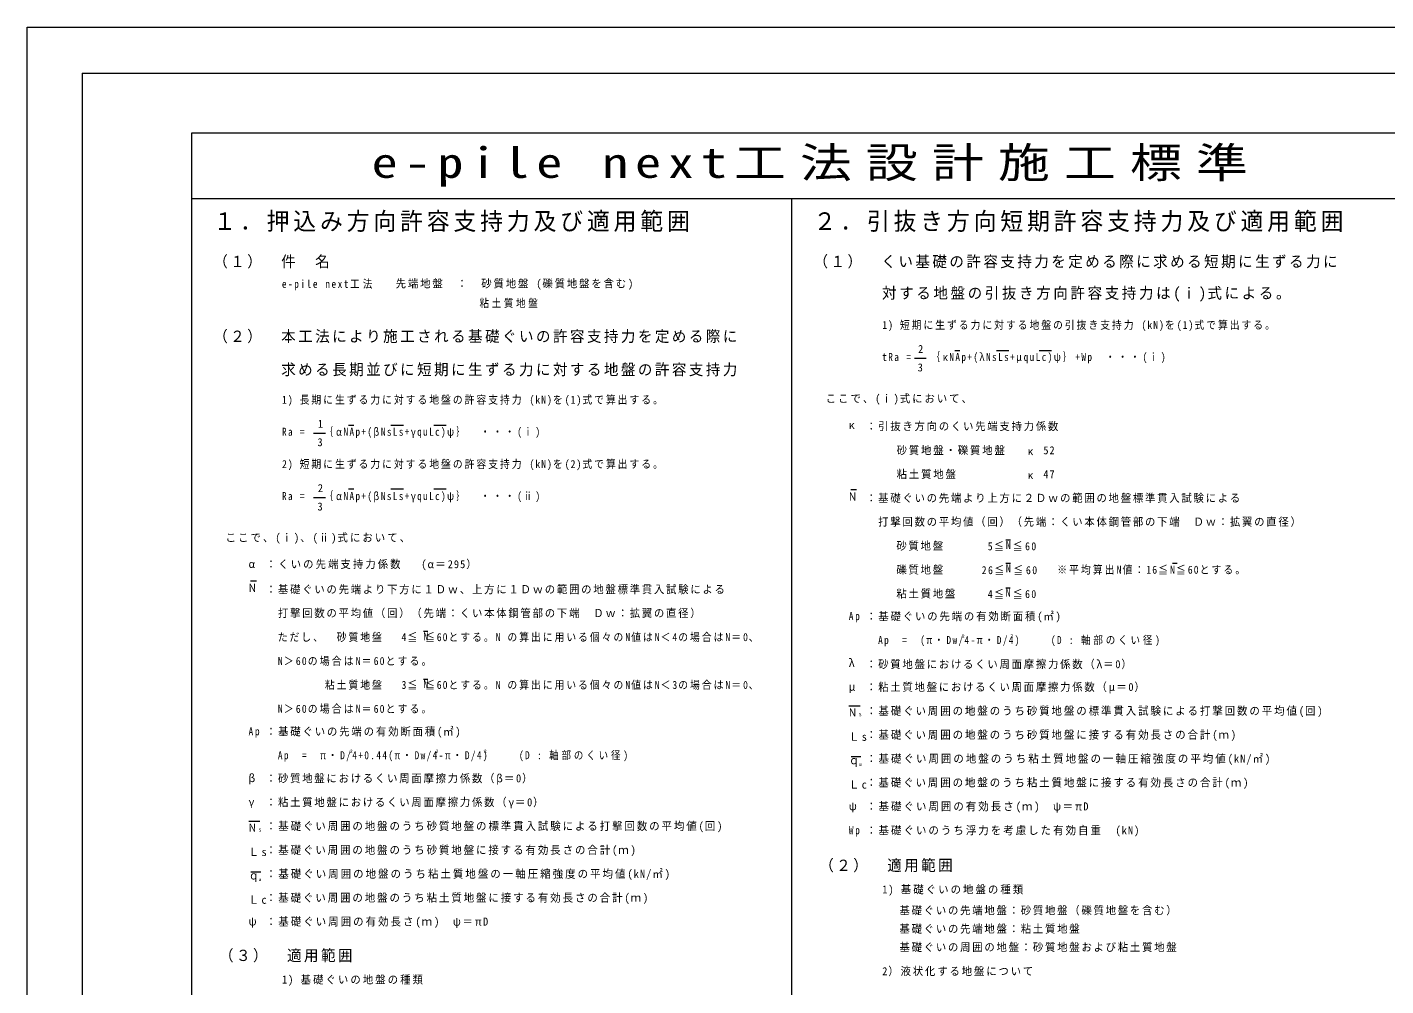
# Model space of a CAD drawing. Units: millimetres, scale not verified. Extents: x -297 to 297, y -210 to 210.
# Drawn here: x -297 to -1.3, y 1.3 to 210 of the extents above; entities that cross this region are included whole.
import ezdxf
from ezdxf.enums import TextEntityAlignment as Align

# ---------------------------------------------------------------- set-up
doc = ezdxf.new("R2010")
doc.units = ezdxf.units.MM
doc.header["$LTSCALE"] = 0.5
for name, color, linetype, lineweight in [('0-2_DEFPOINTS', 1, 'Continuous', 18), ('0-7_WAKU', 7, 'Continuous', 18), ('8-8', 7, 'Continuous', 18), ('8-E', 7, 'Continuous', 9)]:
    doc.layers.add(name, color=color, linetype=linetype, lineweight=lineweight)
doc.styles.add('ＭＳ ゴシック', font='')
doc.styles.get('ＭＳ ゴシック').set_extended_font_data('MS Gothic')

msp = doc.modelspace()

# ---------------------------------------------------------------- linework, layer by layer
at = {"layer": '0-2_DEFPOINTS'}
msp.add_lwpolyline([(-297, -210), (-297, 210), (297, 210), (297, -210)], close=True, dxfattribs=at)
at = {"layer": '0-7_WAKU'}
for q in [(285, 200), (-285, -200)]:
    msp.add_line((-285, 200), q, dxfattribs=at)
at = {"layer": '8-8', "color": 3}
for p, q in [((261.25, 186.9136), (-261.25, 186.9136)), ((-261.25, 186.9136), (-261.25, -169.9136)), ((261.25, 172.6636), (-261.25, 172.6636)), ((-130.625, -169.9136), (-130.625, 172.6636))]:
    msp.add_line(p, q, dxfattribs=at)
at = {"layer": '8-E'}
for p, q in [((-95.1314, 139.6128), (-94.0317, 139.6128)), ((-86.0734, 139.6128), (-83.3371, 139.6128)), ((-76.7648, 139.6128), (-74.0547, 139.6128)), ((-103.9004, 137.9313), (-101.3566, 137.9313)), ((-234.653, 121.6535), (-232.1092, 121.6535)), ((-227.0397, 123.335), (-225.94, 123.335)), ((-217.8359, 123.335), (-215.0996, 123.335)), ((-208.5273, 123.335), (-205.8172, 123.335)), ((-227.0397, 109.4804), (-225.94, 109.4804)), ((-217.8359, 109.4804), (-215.0996, 109.4804)), ((-208.5273, 109.4804), (-205.8172, 109.4804)), ((-234.653, 107.6535), (-232.1092, 107.6535)), ((-117.7467, 109.3668), (-116.4971, 109.3668)), ((-84.0072, 98.3919), (-83.0337, 98.3919)), ((-84.0072, 93.3286), (-83.0337, 93.3286)), ((-47.7312, 93.3286), (-46.7577, 93.3286)), ((-248.3717, 89.489), (-247.1221, 89.489)), ((-84.0394, 87.9919), (-83.0659, 87.9919)), ((-210.7604, 78.5141), (-209.7869, 78.5141)), ((-210.7604, 68.1141), (-209.7869, 68.1141)), ((-118.165, 62.2639), (-115.7452, 62.2639)), ((-117.7136, 51.2157), (-115.5568, 51.2157)), ((-248.79, 37.1861), (-246.3702, 37.1861)), ((-248.3386, 26.1379), (-246.1818, 26.1379))]:
    msp.add_line(p, q, dxfattribs=at)

# ---------------------------------------------------------------- texts
at = {"layer": '8-8', "attachment_point": 7, "style": 'ＭＳ ゴシック'}
for s, insert, char_height in [('\\T1.27;\\W1.25;e-pile\\~next工法設計施工標準', (-222.0372, 175.2987), 6.635), ('\\T1.17;\\W0.95;１．押込み方向許容支持力及び適用範囲', (-256.5, 165.4143), 3.831), ('\\T1.17;\\W0.95;２．引抜き方向短期許容支持力及び適用範囲', (-125.875, 165.4143), 3.831), ('\\T1.17;\\W0.95;（１）\u3000件\u3000名', (-256.5, 157.4636), 2.438), ('\\T1.17;\\W0.95;（１）\u3000くい基礎の許容支持力を定める際に求める短期に生ずる力に', (-125.875, 157.4636), 2.438), ('\\T1.34;\\W0.85;e-pile\\~next工法', (-241.5662, 152.7461), 1.741), ('\\T1.18;\\W0.95;先端地盤\u3000：\u3000砂質地盤\\~(礫質地盤を含む)', (-216.8045, 152.8611), 1.741), ('\\T1.28;\\W0.85;\\~\\~\\~\\~\\~\\~\\~\\~\\~\\~\\~\u3000\\~粘土質地盤', (-216.68, 148.8461), 1.741), ('\\T1.18;\\W0.95;\u3000\u3000\u3000\u3000対する地盤の引抜き方向許容支持力は(ⅰ)式による。', (-125.875, 150.265), 2.438), ('\\T1.2;\\W0.9;1)\\~短期に生ずる力に対する地盤の引抜き支持力\\~(kN)を(1)式で算出する。', (-110.9183, 143.8409), 1.741), ('\\T1.17;\\W0.95;（２）\u3000本工法により施工される基礎ぐいの許容支持力を定める際に', (-256.5, 141.1858), 2.438), ('\\T1.3;\\W0.85;tRa\\~=\\~\\~\\~｛κNAp+(λNsLs+μquLc)ψ｝+Wp\\~\\~・・・(ⅰ)', (-110.9183, 136.8409), 1.741), ('\\T1.17;\\W0.95;\u3000\u3000\u3000\u3000求める長期並びに短期に生ずる力に対する地盤の許容支持力', (-256.5, 133.9872), 2.438), ('\\T1.19;\\W0.95;ここで、(ⅰ)式において、', (-123.1935, 127.8311), 1.741), ('\\T1.2;\\W0.9;1)\\~長期に生ずる力に対する地盤の許容支持力\\~(kN)を(1)式で算出する。', (-241.5433, 127.5632), 1.741), ('\\T1.29;\\W0.85;Ra\\~=\\~\\~\\~｛αNAp+(βNsLs+γquLc)ψ｝\\~\\~・・・(ⅰ)', (-241.5433, 120.5632), 1.741), ('\\T1.2;\\W0.9;2)\\~短期に生ずる力に対する地盤の許容支持力\\~(kN)を(2)式で算出する。', (-241.5433, 113.5632), 1.741), ('\\T1.29;\\W0.85;Ra\\~=\\~\\~\\~｛αNAp+(βNsLs+γquLc)ψ｝\\~\\~・・・(ⅱ)', (-241.5433, 106.5632), 1.741), ('\\T1.2;\\W0.95;ここで、(ⅰ)、(ⅱ)式において、', (-253.8185, 97.5533), 1.741), ('\\T1.17;\\W0.95;（２）\u3000適用範囲', (-124.6169, 26.0263), 2.438), ('\\T1.2;\\W0.95;1)\\~基礎ぐいの地盤の種類', (-110.9183, 20.9658), 1.741), ('\\T1.17;\\W0.95;基礎ぐいの先端地盤：砂質地盤（礫質地盤を含む）', (-107.1674, 16.6489), 1.741), ('\\T1.17;\\W0.95;基礎ぐいの先端地盤：粘土質地盤', (-107.1674, 12.6602), 1.741), ('\\T1.17;\\W0.95;（３）\u3000適用範囲', (-255.2419, 6.4113), 2.438), ('\\T1.17;\\W0.95;基礎ぐいの周囲の地盤：砂質地盤および粘土質地盤', (-107.1674, 8.6602), 1.741), ('\\T1.2;\\W0.95;1)\\~基礎ぐいの地盤の種類', (-241.5433, 1.3509), 1.741), ('\\T1.18;\\W0.95;2）液状化する地盤について', (-110.9183, 3.4063), 1.741)]:
    msp.add_mtext(s, dxfattribs=dict(at, insert=insert, char_height=char_height))
at = {"layer": '8-E', "style": 'ＭＳ ゴシック', "width": 0.95}
for s, height, p in [('2', 1.741, (-103.119, 138.5574)), ('3', 1.741, (-103.1993, 134.5451)), ('1', 1.741, (-233.744, 122.2796)), ('κ', 1.76, (-118.1958, 122.0277)), ('3', 1.741, (-233.8243, 118.2673)), ('2', 1.741, (-233.744, 108.2796)), ('3', 1.741, (-233.8243, 104.2673)), ('Ν', 1.76, (-118.1958, 106.4277)), ('N', 1.741, (-84.0444, 95.9023)), ('α', 1.76, (-248.8208, 91.75)), ('N', 1.741, (-84.0444, 90.839)), ('Ν', 1.76, (-248.8208, 86.55)), ('N', 1.741, (-84.0766, 85.5023)), ('N', 1.741, (-210.7976, 76.0245)), ('λ', 1.76, (-118.1958, 70.2277)), ('N', 1.741, (-210.7976, 65.6245)), ('μ', 1.76, (-118.1958, 65.0277)), ('Ν', 1.76, (-118.1958, 59.4277)), ('ｑ', 1.76, (-118.1958, 49.0277)), ('β', 1.76, (-248.8208, 45.15)), ('γ', 1.76, (-248.8208, 39.95)), ('ψ', 1.76, (-118.1958, 39.0277)), ('Ν', 1.76, (-248.8208, 34.35)), ('ｑ', 1.76, (-248.8208, 23.95)), ('ψ', 1.76, (-248.8208, 13.95))]:
    msp.add_text(s, height=height, dxfattribs=at).set_placement(p, align=Align.BOTTOM_LEFT)
at = {"layer": '8-E', "style": 'ＭＳ ゴシック'}
for s, p in [('2', (-93.5421, 76.8804)), ('2', (-83.0085, 76.8977)), ('S', (-115.9915, 59.7853)), ('2', (-226.7297, 51.8034)), ('2', (-208.0975, 51.8026)), ('2', (-197.5639, 51.8199)), ('u', (-115.9872, 48.976)), ('S', (-246.6165, 34.6541)), ('u', (-246.6122, 23.8982))]:
    msp.add_text(s, height=0.7331, dxfattribs=at).set_placement(p, align=Align.BOTTOM_LEFT)
at = {"layer": '8-E', "attachment_point": 7, "style": 'ＭＳ ゴシック'}
for s, insert, char_height in [('\\T1.17;\\W0.95;：引抜き方向のくい先端支持力係数', (-114.4413, 122.0527), 1.741), ('\\T1.18;\\W0.95;\u3000\u3000砂質地盤・礫質地盤\u3000\u3000\u300052', (-113.1199, 116.8277), 1.741), ('\\T1.24;\\W0.9;\\~κ', (-80.5976, 116.8277), 1.76), ('\\T1.18;\\W0.95;\u3000\u3000粘土質地盤\u3000\u3000\u3000\u3000\u3000\u3000\u300047', (-113.1199, 111.6277), 1.741), ('\\T1.24;\\W0.9;\\~κ', (-80.5976, 111.6277), 1.76), ('\\T1.17;\\W0.95;：基礎ぐいの先端より上方に２Ｄｗの範囲の地盤標準貫入試験による', (-114.4413, 106.4277), 1.741), ('\\T1.17;\\W0.95;\\~打撃回数の平均値（回）（先端：くい本体鋼管部の下端\u3000Ｄｗ：拡翼の直径）', (-113.1199, 101.2277), 1.741), ('\\T1.17;\\W0.95;\u3000\u3000砂質地盤', (-113.1199, 96.0277), 1.741), ('\\T1.27;\\W0.9;5≦\\~≦60', (-87.9546, 96.0277), 1.741), ('\\T1.2;\\W0.95;：くいの先端支持力係数\u3000\\~(α＝295）', (-245.0663, 91.775), 1.741), ('\\T1.17;\\W0.95;\u3000\u3000礫質地盤', (-113.1199, 90.8277), 1.741), ('\\T1.29;\\W0.9;26≦\\~≦60', (-89.2745, 90.8277), 1.741), ('\\T1.21;\\W0.9;※平均算出N値：16≦N≦60とする。', (-72.8445, 90.8277), 1.741), ('\\T1.17;\\W0.95;：基礎ぐいの先端より下方に１Ｄｗ、上方に１Ｄｗの範囲の地盤標準貫入試験による', (-245.0663, 86.55), 1.741), ('\\T1.17;\\W0.95;\u3000\u3000粘土質地盤\u3000', (-113.1199, 85.6277), 1.741), ('\\T1.27;\\W0.9;4≦\\~≦60', (-87.9546, 85.6277), 1.741), ('\\T1.17;\\W0.95;\\~打撃回数の平均値（回）（先端：くい本体鋼管部の下端\u3000Ｄｗ：拡翼の直径）', (-243.7449, 81.35), 1.741), ('\\T1.18;\\W0.95;：基礎ぐいの先端の有効断面積(㎡)', (-114.4413, 80.4277), 1.741), ('\\T1.37;\\W0.85;Ap', (-118.1958, 80.4277), 1.76), ('\\T1.2;\\W0.9;\\~ただし、\u3000砂質地盤\u3000\\~4≦\\~≦60とする。N\\~の算出に用いる個々のN値はN＜4の場合はN＝0､', (-243.7449, 76.15), 1.741), ('\\T1.3;\\W0.85;\\~Ap\\~\\~=\\~\\~(π・Dw/4-π・D/4)\\~\\~\\~\\~\\~(D\\~:\\~軸部のくい径)', (-113.1199, 75.2277), 1.741), ('\\T1.22;\\W0.9;\\~N＞60の場合はN＝60とする。', (-243.7449, 70.95), 1.741), ('\\T1.17;\\W0.95;：砂質地盤におけるくい周面摩擦力係数（λ＝0）', (-114.4413, 70.2277), 1.741), ('\\T1.2;\\W0.9;\\~\u3000\u3000\u3000\u3000粘土質地盤\u3000\\~3≦\\~≦60とする。N\\~の算出に用いる個々のN値はN＜3の場合はN＝0､', (-243.7449, 65.75), 1.741), ('\\T1.17;\\W0.95;：粘土質地盤におけるくい周面摩擦力係数（μ＝0）', (-114.4413, 65.0277), 1.741), ('\\T1.22;\\W0.9;\\~N＞60の場合はN＝60とする。', (-243.7449, 60.55), 1.741), ('\\T1.18;\\W0.95;：基礎ぐい周囲の地盤のうち砂質地盤の標準貫入試験による打撃回数の平均値(回)', (-114.4413, 59.8277), 1.76), ('\\T1.37;\\W0.85;Ap', (-248.8208, 55.35), 1.76), ('\\T1.18;\\W0.95;：基礎ぐいの先端の有効断面積(㎡)', (-245.0663, 55.35), 1.741), ('\\T1.23;\\W0.95;Ｌs', (-118.1958, 54.6277), 1.76), ('\\T1.18;\\W0.95;：基礎ぐい周囲の地盤のうち砂質地盤に接する有効長さの合計(ｍ)', (-114.4413, 54.6277), 1.76), ('\\T1.3;\\W0.85;\\~Ap\\~\\~=\\~\\~π・D/4+0.44(π・Dw/4-π・D/4)\\~\\~\\~\\~\\~(D\\~:\\~軸部のくい径)', (-243.7449, 50.15), 1.741), ('\\T1.19;\\W0.95;：基礎ぐい周囲の地盤のうち粘土質地盤の一軸圧縮強度の平均値(kN/㎡)', (-114.4413, 49.4277), 1.76), ('\\T1.17;\\W0.95;：砂質地盤におけるくい周面摩擦力係数（β＝0）', (-245.0663, 45.15), 1.741), ('\\T1.23;\\W0.95;Ｌc', (-118.1958, 44.2277), 1.76), ('\\T1.18;\\W0.95;：基礎ぐい周囲の地盤のうち粘土質地盤に接する有効長さの合計(ｍ)\\~', (-114.4413, 44.2277), 1.76), ('\\T1.17;\\W0.95;：粘土質地盤におけるくい周面摩擦力係数（γ＝0）', (-245.0663, 39.95), 1.741), ('\\T1.19;\\W0.95;：基礎ぐい周囲の有効長さ(ｍ)\u3000ψ＝πD', (-114.4413, 39.0277), 1.76), ('\\T1.18;\\W0.95;：基礎ぐい周囲の地盤のうち砂質地盤の標準貫入試験による打撃回数の平均値(回)', (-245.0663, 34.75), 1.76), ('\\T1.37;\\W0.85;Wp', (-118.1958, 33.8277), 1.76), ('\\T1.19;\\W0.95;：基礎ぐいのうち浮力を考慮した有効自重\u3000(kN)', (-114.4413, 33.8277), 1.76), ('\\T1.23;\\W0.95;Ｌs', (-248.8208, 29.55), 1.76), ('\\T1.18;\\W0.95;：基礎ぐい周囲の地盤のうち砂質地盤に接する有効長さの合計(ｍ)', (-245.0663, 29.55), 1.76), ('\\T1.19;\\W0.95;：基礎ぐい周囲の地盤のうち粘土質地盤の一軸圧縮強度の平均値(kN/㎡)', (-245.0663, 24.35), 1.76), ('\\T1.23;\\W0.95;Ｌc', (-248.8208, 19.15), 1.76), ('\\T1.18;\\W0.95;：基礎ぐい周囲の地盤のうち粘土質地盤に接する有効長さの合計(ｍ)\\~', (-245.0663, 19.15), 1.76), ('\\T1.19;\\W0.95;：基礎ぐい周囲の有効長さ(ｍ)\u3000ψ＝πD', (-245.0663, 13.95), 1.76)]:
    msp.add_mtext(s, dxfattribs=dict(at, insert=insert, char_height=char_height))

doc.saveas('drawing.dxf')
